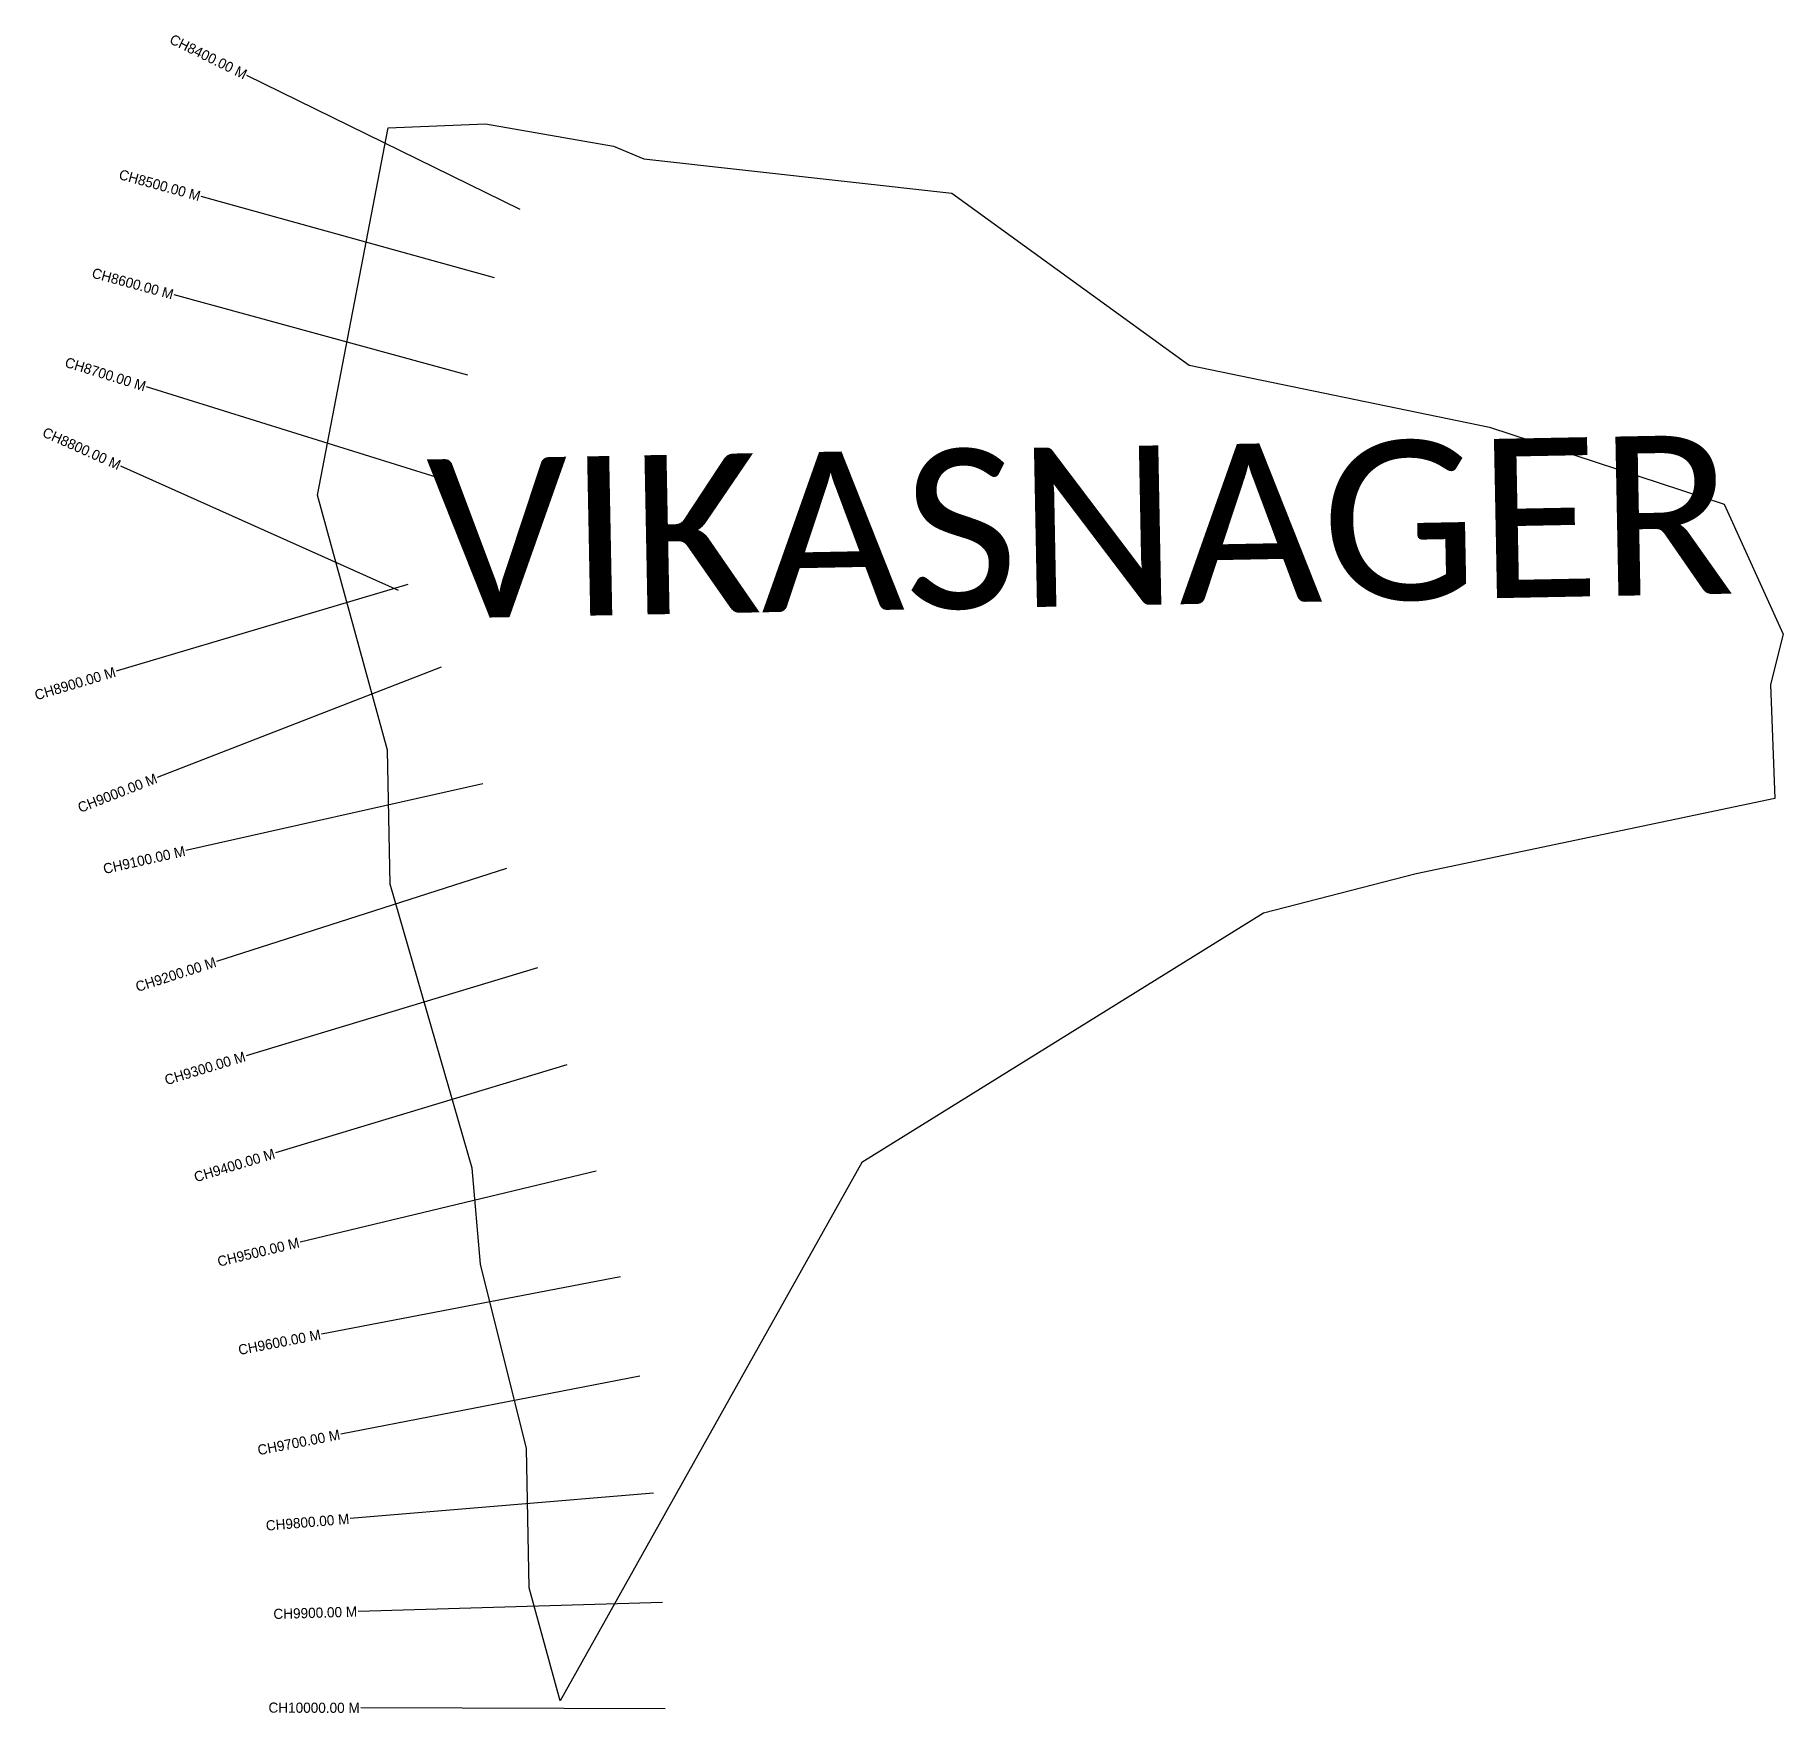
# Model space of a CAD drawing. Header units: metres. Extents: x 260057 to 261780, y 2219735 to 2221389.
import ezdxf
from ezdxf.enums import TextEntityAlignment as Align

# ---------------------------------------------------------------- set-up
doc = ezdxf.new("R2010")
doc.units = ezdxf.units.M
for name, color, linetype in [('CS', 134, 'Continuous'), ('CSMark', 6, 'Continuous'), ('village', 3, 'Continuous'), ('VILLAGE NAME', 250, 'Continuous')]:
    doc.layers.add(name, color=color, linetype=linetype)

msp = doc.modelspace()

# ---------------------------------------------------------------- linework, layer by layer
at = {"color": 6}
msp.add_lwpolyline([(260500.8, 2221300.9), (260627, 2221278.9)], dxfattribs=at)
at = {"layer": 'CS'}
for p, q in [((260535, 2221216.5), (260265.6, 2221348.5)), ((260509.6, 2221149.3), (260220.5, 2221229.2)), ((260483.3, 2221053.2), (260193.9, 2221132.4)), ((260453, 2220952.5), (260166.6, 2221041.6)), ((260415.1, 2220840.9), (260141.3, 2220963.6)), ((260424.3, 2220846.9), (260136.8, 2220761.3)), ((260456.9, 2220765.5), (260177.3, 2220656.7)), ((260498.2, 2220650.3), (260205.5, 2220584.6)), ((260521.4, 2220567), (260235.7, 2220475.4)), ((260551.9, 2220469.2), (260264.8, 2220382.3)), ((260580.9, 2220373.5), (260293.7, 2220286.6)), ((260609.8, 2220268.5), (260318, 2220198.7)), ((260633.8, 2220164.5), (260339.2, 2220108)), ((260652.7, 2220066.6), (260358.2, 2220009.4)), ((260666.4, 2219951.3), (260367.4, 2219926.2)), ((260675.1, 2219843.6), (260375.2, 2219834.6)), ((260677.8, 2219738.7), (260377.8, 2219739.6))]:
    msp.add_line(p, q, dxfattribs=at)
at = {"layer": 'village', "color": 6}
for points in [[(261779.6, 2220798, 0), (261767.3, 2220748.2, 0), (261771.5, 2220636.1, 0), (261417.9, 2220561.6, 0), (261267.4, 2220522.8, 0), (260871.8, 2220277.1, 0), (260574.4, 2219746.7, 0), (260543.8, 2219858, 0), (260541.2, 2219995.4, 0), (260495.8, 2220177.1, 0), (260487.5, 2220271.6, 0), (260406.7, 2220551.4, 0), (260404.3, 2220683.6, 0), (260335.2, 2220934.8, 0), (260404.9, 2221296.9, 0), (260500.8, 2221300.9, 0)], [(260627, 2221278.9, 0), (260656.7, 2221266.6, 0), (260960.2, 2221232.6, 0), (261194.2, 2221063.1, 0), (261490.2, 2221002, 0), (261721.6, 2220926.1, 0), (261779.6, 2220798, 0)]]:
    msp.add_polyline3d(points, dxfattribs=at)

# ---------------------------------------------------------------- texts
at = {"layer": 'CSMark'}
for s, rotation, p in [('CH8400.00 M', 333.8999, (260264.7, 2221349)), ('CH8500.00 M', 344.5447, (260219.5, 2221229.5)), ('CH8600.00 M', 344.7042, (260192.9, 2221132.6)), ('CH8700.00 M', 342.7125, (260165.6, 2221041.9)), ('CH8800.00 M', 335.857, (260140.4, 2220964)), ('CH8900.00 M', 16.5764, (260135.8, 2220761)), ('CH9000.00 M', 21.2722, (260176.4, 2220656.3)), ('CH9100.00 M', 12.6587, (260204.6, 2220584.4)), ('CH9200.00 M', 17.7718, (260234.8, 2220475.1)), ('CH9300.00 M', 16.8385, (260263.8, 2220382)), ('CH9400.00 M', 16.8385, (260292.8, 2220286.3)), ('CH9500.00 M', 13.4633, (260317, 2220198.5)), ('CH9600.00 M', 10.8567, (260338.2, 2220107.8)), ('CH9700.00 M', 10.9914, (260357.2, 2220009.2)), ('CH9800.00 M', 4.7983, (260366.5, 2219926.1)), ('CH9900.00 M', 1.716, (260374.2, 2219834.6)), ('CH10000.00 M', 359.8221, (260376.8, 2219739.6))]:
    msp.add_text(s, height=10, rotation=rotation, dxfattribs=at).set_placement(p, align=Align.MIDDLE_RIGHT)
at = {"layer": 'VILLAGE NAME', "insert": (260442.2, 2220970.1), "char_height": 156.965, "attachment_point": 1, "rotation": 1.1028}
msp.add_mtext_dynamic_manual_height_columns('{\\fCalibri|b0|i0|c0|p34;VIKASNAGER}', width=132.372, gutter_width=784.8, heights=[0], dxfattribs=at)

doc.saveas('drawing.dxf')
